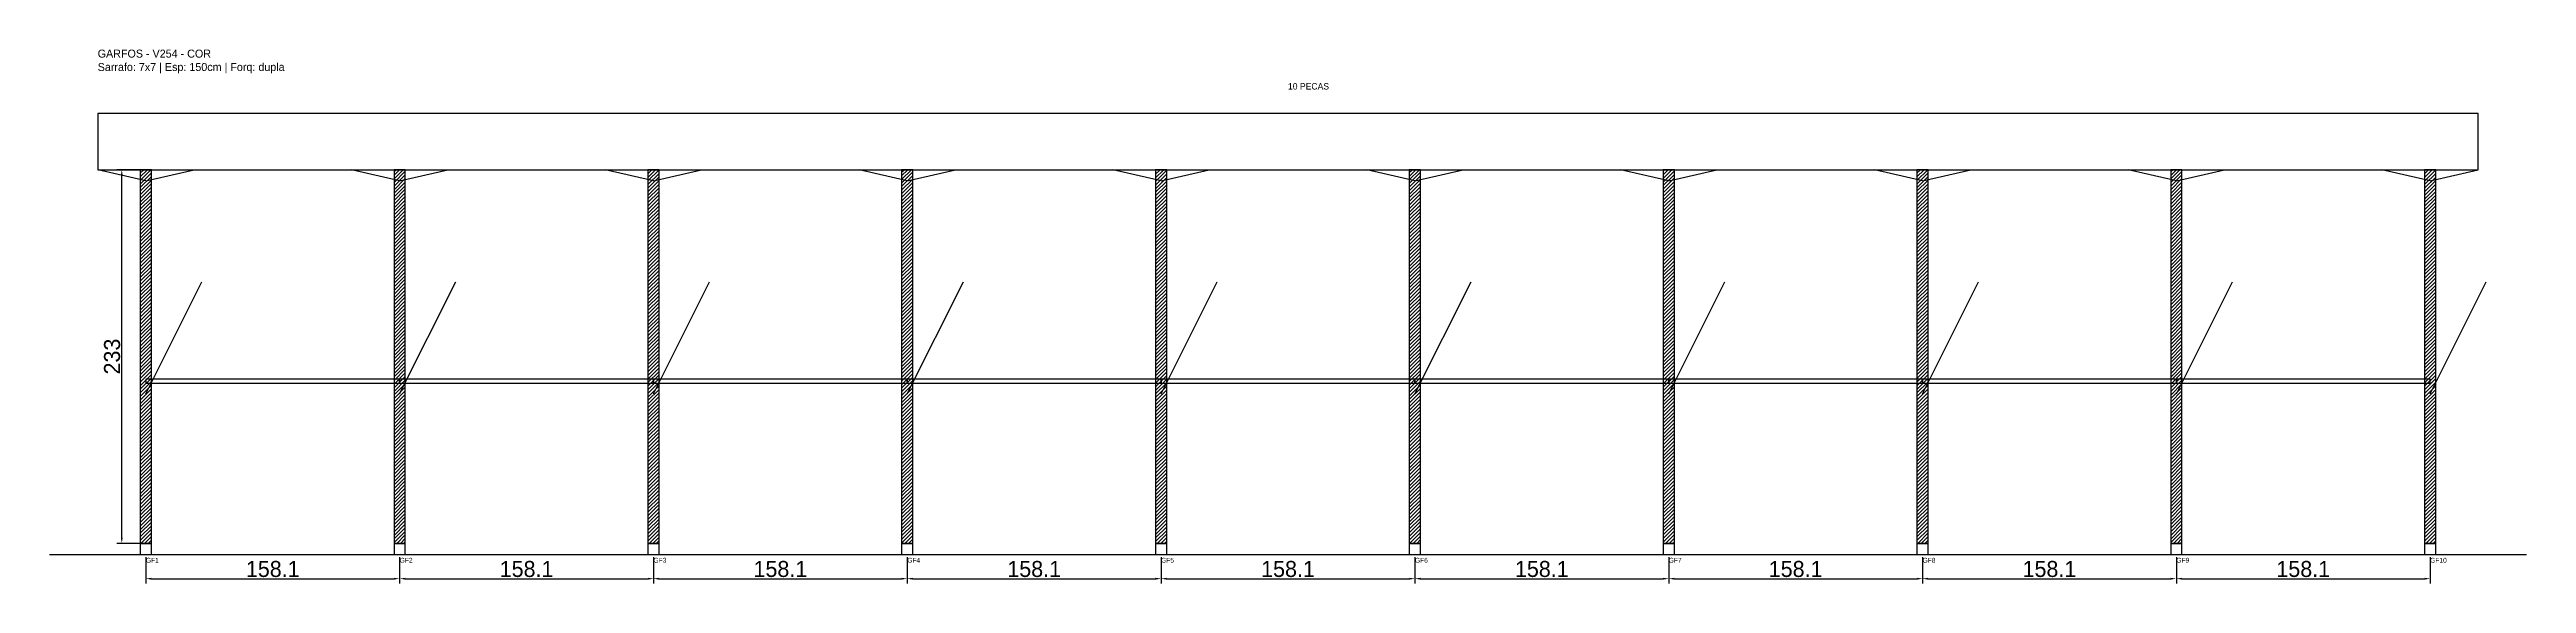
# Model space of a CAD drawing. Header units: metres. Extents: x -30 to 1513, y -25 to 308.
import ezdxf

# ---------------------------------------------------------------- set-up
doc = ezdxf.new("R2010")
doc.units = ezdxf.units.M
for name, color, linetype in [('BARRA_ANCORAGEM', 1, 'Continuous'), ('COTA', 241, 'Continuous'), ('GARFOS OK', 3, 'Continuous'), ('NOME DA VIGA', 6, 'Continuous'), ('SARR_7x7', 40, 'Continuous'), ('TIRAS REESCORAMENTO', 252, 'Continuous'), ('VIGAS', 3, 'Continuous')]:
    doc.layers.add(name, color=color, linetype=linetype)
doc.dimstyles.new('EZ DXF', dxfattribs={"dimtxt": 10, "dimasz": 3.5, "dimexe": 3, "dimexo": 1.5, "dimgap": 1, "dimtad": 1, "dimdec": 1, "dimdsep": 46, "dimcen": 2.5, "dimazin": 3, "dimtfac": 1, "dimtmove": 0, "dimatfit": 3})

msp = doc.modelspace()

# ---------------------------------------------------------------- hatches: boundary and pattern name
at = {"layer": 'COTA'}
h = msp.add_hatch(dxfattribs=at)
h.set_pattern_fill('ANSI31', scale=0.5)
h.paths.add_polyline_path([(26.5, 0), (33.5, 0), (33.5, 233), (26.5, 233)])
h = msp.add_hatch(dxfattribs=at)
h.set_pattern_fill('ANSI31', scale=0.5)
h.paths.add_polyline_path([(184.61, 0), (191.61, 0), (191.61, 233), (184.61, 233)])
h = msp.add_hatch(dxfattribs=at)
h.set_pattern_fill('ANSI31', scale=0.5)
h.paths.add_polyline_path([(342.72, 0), (349.72, 0), (349.72, 233), (342.72, 233)])
h = msp.add_hatch(dxfattribs=at)
h.set_pattern_fill('ANSI31', scale=0.5)
h.paths.add_polyline_path([(500.83, 0), (507.83, 0), (507.83, 233), (500.83, 233)])
h = msp.add_hatch(dxfattribs=at)
h.set_pattern_fill('ANSI31', scale=0.5)
h.paths.add_polyline_path([(658.94, 0), (665.94, 0), (665.94, 233), (658.94, 233)])
h = msp.add_hatch(dxfattribs=at)
h.set_pattern_fill('ANSI31', scale=0.5)
h.paths.add_polyline_path([(817.06, 0), (824.06, 0), (824.06, 233), (817.06, 233)])
h = msp.add_hatch(dxfattribs=at)
h.set_pattern_fill('ANSI31', scale=0.5)
h.paths.add_polyline_path([(975.17, 0), (982.17, 0), (982.17, 233), (975.17, 233)])
h = msp.add_hatch(dxfattribs=at)
h.set_pattern_fill('ANSI31', scale=0.5)
h.paths.add_polyline_path([(1133.28, 0), (1140.28, 0), (1140.28, 233), (1133.28, 233)])
h = msp.add_hatch(dxfattribs=at)
h.set_pattern_fill('ANSI31', scale=0.5)
h.paths.add_polyline_path([(1291.39, 0), (1298.39, 0), (1298.39, 233), (1291.39, 233)])
h = msp.add_hatch(dxfattribs=at)
h.set_pattern_fill('ANSI31', scale=0.5)
h.paths.add_polyline_path([(1449.5, 0), (1456.5, 0), (1456.5, 233), (1449.5, 233)])

# ---------------------------------------------------------------- linework, layer by layer
at = {"layer": 'BARRA_ANCORAGEM'}
for p, q in [((30, 93.2), (64.95, 163.1)), ((188.11, 93.2), (223.06, 163.1)), ((346.22, 93.2), (381.17, 163.1)), ((504.33, 93.2), (539.28, 163.1)), ((662.44, 93.2), (697.39, 163.1)), ((820.56, 93.2), (855.51, 163.1)), ((978.67, 93.2), (1013.62, 163.1)), ((1136.78, 93.2), (1171.73, 163.1)), ((1294.89, 93.2), (1329.84, 163.1)), ((1453, 93.2), (1487.95, 163.1))]:
    msp.add_line(p, q, dxfattribs=at)
at = {"layer": 'GARFOS OK'}
for p, q in [((30, 226), (0, 233)), ((0, 233), (60, 233)), ((30, 226), (60, 233)), ((188.11, 226), (158.11, 233)), ((158.11, 233), (218.11, 233)), ((188.11, 226), (218.11, 233)), ((346.22, 226), (316.22, 233)), ((316.22, 233), (376.22, 233)), ((346.22, 226), (376.22, 233)), ((504.33, 226), (474.33, 233)), ((474.33, 233), (534.33, 233)), ((504.33, 226), (534.33, 233)), ((662.44, 226), (632.44, 233)), ((632.44, 233), (692.44, 233)), ((662.44, 226), (692.44, 233)), ((820.56, 226), (790.56, 233)), ((790.56, 233), (850.56, 233)), ((820.56, 226), (850.56, 233)), ((978.67, 226), (948.67, 233)), ((948.67, 233), (1008.67, 233)), ((978.67, 226), (1008.67, 233)), ((1136.78, 226), (1106.78, 233)), ((1106.78, 233), (1166.78, 233)), ((1136.78, 226), (1166.78, 233)), ((1294.89, 226), (1264.89, 233)), ((1264.89, 233), (1324.89, 233)), ((1294.89, 226), (1324.89, 233)), ((1453, 226), (1423, 233)), ((1423, 233), (1483, 233)), ((1453, 226), (1483, 233))]:
    msp.add_line(p, q, dxfattribs=at)
at = {"layer": 'GARFOS OK', "linetype": 'CONTINUOUS'}
msp.add_line((-30, -7), (1513, -7), dxfattribs=at)
at = {"layer": 'GARFOS OK'}
for points in [[(26.5, 0), (33.5, 0), (33.5, 233), (26.5, 233), (26.5, 0)], [(184.61, 0), (191.61, 0), (191.61, 233), (184.61, 233), (184.61, 0)], [(342.72, 0), (349.72, 0), (349.72, 233), (342.72, 233), (342.72, 0)], [(500.83, 0), (507.83, 0), (507.83, 233), (500.83, 233), (500.83, 0)], [(658.94, 0), (665.94, 0), (665.94, 233), (658.94, 233), (658.94, 0)], [(817.06, 0), (824.06, 0), (824.06, 233), (817.06, 233), (817.06, 0)], [(975.17, 0), (982.17, 0), (982.17, 233), (975.17, 233), (975.17, 0)], [(1133.28, 0), (1140.28, 0), (1140.28, 233), (1133.28, 233), (1133.28, 0)], [(1291.39, 0), (1298.39, 0), (1298.39, 233), (1291.39, 233), (1291.39, 0)], [(1449.5, 0), (1456.5, 0), (1456.5, 233), (1449.5, 233), (1449.5, 0)]]:
    msp.add_lwpolyline(points, dxfattribs=at)
at = {"layer": 'SARR_7x7'}
for points in [[(26.5, -7), (33.5, -7), (33.5, 0), (26.5, 0), (26.5, -7)], [(184.61, -7), (191.61, -7), (191.61, 0), (184.61, 0), (184.61, -7)], [(342.72, -7), (349.72, -7), (349.72, 0), (342.72, 0), (342.72, -7)], [(500.83, -7), (507.83, -7), (507.83, 0), (500.83, 0), (500.83, -7)], [(658.94, -7), (665.94, -7), (665.94, 0), (658.94, 0), (658.94, -7)], [(817.06, -7), (824.06, -7), (824.06, 0), (817.06, 0), (817.06, -7)], [(975.17, -7), (982.17, -7), (982.17, 0), (975.17, 0), (975.17, -7)], [(1133.28, -7), (1140.28, -7), (1140.28, 0), (1133.28, 0), (1133.28, -7)], [(1291.39, -7), (1298.39, -7), (1298.39, 0), (1291.39, 0), (1291.39, -7)], [(1449.5, -7), (1456.5, -7), (1456.5, 0), (1449.5, 0), (1449.5, -7)]]:
    msp.add_lwpolyline(points, dxfattribs=at)
at = {"layer": 'TIRAS REESCORAMENTO'}
for points in [[(30, 100), (188.11, 100), (188.11, 102.5), (30, 102.5), (30, 100)], [(188.11, 100), (346.22, 100), (346.22, 102.5), (188.11, 102.5), (188.11, 100)], [(346.22, 100), (504.33, 100), (504.33, 102.5), (346.22, 102.5), (346.22, 100)], [(504.33, 100), (662.44, 100), (662.44, 102.5), (504.33, 102.5), (504.33, 100)], [(662.44, 100), (820.56, 100), (820.56, 102.5), (662.44, 102.5), (662.44, 100)], [(820.56, 100), (978.67, 100), (978.67, 102.5), (820.56, 102.5), (820.56, 100)], [(978.67, 100), (1136.78, 100), (1136.78, 102.5), (978.67, 102.5), (978.67, 100)], [(1136.78, 100), (1294.89, 100), (1294.89, 102.5), (1136.78, 102.5), (1136.78, 100)], [(1294.89, 100), (1453, 100), (1453, 102.5), (1294.89, 102.5), (1294.89, 100)]]:
    msp.add_lwpolyline(points, dxfattribs=at)
at = {"layer": 'VIGAS'}
msp.add_lwpolyline([(0, 233), (1483, 233), (1483, 268), (0, 268), (0, 233)], dxfattribs=at)

# ---------------------------------------------------------------- texts
at = {"layer": 'NOME DA VIGA'}
for s, height, p in [('10 PECAS', 4, (741.5, 283)), ('GF1', 3, (30, -12)), ('GF2', 3, (188.11, -12)), ('GF3', 3, (346.22, -12)), ('GF4', 3, (504.33, -12)), ('GF5', 3, (662.44, -12)), ('GF6', 3, (820.56, -12)), ('GF7', 3, (978.67, -12)), ('GF8', 3, (1136.78, -12)), ('GF9', 3, (1294.89, -12)), ('GF10', 3, (1453, -12))]:
    msp.add_text(s, height=height, dxfattribs=at).set_placement(p)
at = {"layer": 'NOME DA VIGA', "insert": (0, 293), "char_height": 5, "attachment_point": 7}
msp.add_mtext('GARFOS - V254 - COR\\PSarrafo: 7x7 | Esp: 150cm | Forq: dupla', dxfattribs=at)

# ---------------------------------------------------------------- dimensions: what is measured, and where the dimension line sits
at = {"layer": 'COTA'}
msp.add_linear_dim(base=(15, 0), p1=(30, 0), p2=(30, 233), angle=90, dimstyle='EZ DXF', dxfattribs=at).render()
for base, p1, p2 in [((30, -22), (30, -7), (188.11, -7)), ((188.11, -22), (188.11, -7), (346.22, -7)), ((346.22, -22), (346.22, -7), (504.33, -7)), ((504.33, -22), (504.33, -7), (662.44, -7)), ((662.44, -22), (662.44, -7), (820.56, -7)), ((820.56, -22), (820.56, -7), (978.67, -7)), ((978.67, -22), (978.67, -7), (1136.78, -7)), ((1136.78, -22), (1136.78, -7), (1294.89, -7)), ((1294.89, -22), (1294.89, -7), (1453, -7))]:
    msp.add_linear_dim(base=base, p1=p1, p2=p2, dimstyle='EZ DXF', dxfattribs=at).render()

doc.saveas('drawing.dxf')
